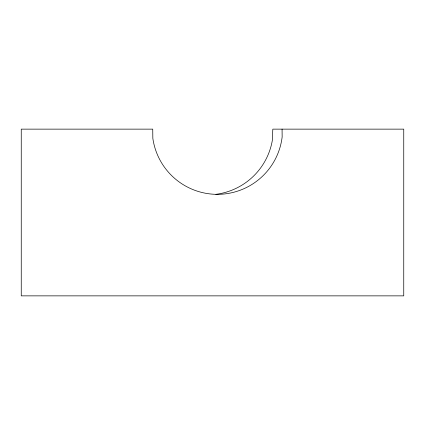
<?xml version="1.0" encoding="UTF-8"?>
<svg xmlns="http://www.w3.org/2000/svg" width="425" height="425" viewBox="0 0 425 425"><rect width="100%" height="100%" fill="white"/><g stroke="black" fill="none" stroke-linecap="round" stroke-linejoin="round"><path stroke-width="0.64" d="M282.072 129.136L282.152 136.972A65.222 65.222 0 0 1 152.835 138.322L152.74 129.136L21.25 129.136L21.25 295.864L403.75 295.864L403.75 129.136L272.813 129.136L272.297 140.611A65.71 65.71 0 0 1 215.873 194.321"/></g></svg>
